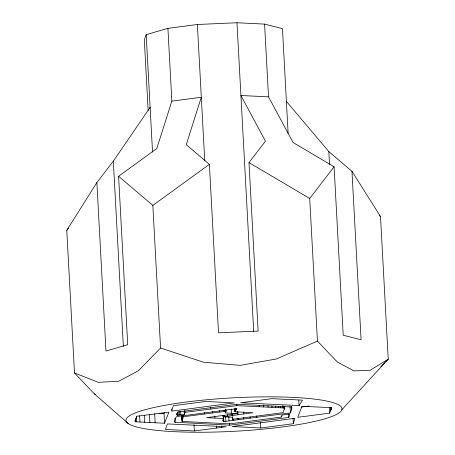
<?xml version="1.0" encoding="UTF-8"?>
<svg xmlns="http://www.w3.org/2000/svg" width="455" height="455" viewBox="0 0 455 455"><rect width="100%" height="100%" fill="white"/><g stroke="black" fill="none" stroke-linecap="round" stroke-linejoin="round"><path stroke-width="0.68" d="M222.99 415.398L223.064 416.786L232.55 417.263L232.744 419.248L283.067 412.651L284.329 409.108L284.244 406.309M291.769 406.548L291.712 408.88L290.37 412.912L223.866 421.569L223.069 421.148L223.286 416.388M135.169 421.506L136.631 416.274L168.907 412.139L164.551 423.241L135.277 421.762L135.089 420.119M223.064 416.786L252.98 412.73L234.894 411.803L236.782 408.664L176.733 416.598L175.721 417.73L174.419 422.172L229.593 425.197L288.771 417.434L289.789 413.993L282.197 414.994L281.548 417.013L230.008 423.85L182.091 421.444L183.274 416.763L183.2 415.375M225.811 409.858L225.595 412.935L237.305 413.555L237.191 411.474M171.848 410.296L171.774 411.132L234.274 402.902L205.887 401.458L173.31 405.718L171.848 410.296L171.768 408.909M331.456 408.573L331.507 407.703L330.114 407.589L301.978 406.309L297.758 417.303L329.716 413.14L331.456 408.573L331.382 407.191M184.832 410.296L184.946 412.378L184.326 414.471L177.359 415.296L176.83 414.761L177.757 412.025L237.004 404.256L290.796 406.952L291.518 407.003L291.848 407.936M293.327 423.713L294.903 418.31L232.255 426.528L260.829 427.996L293.327 423.713L293.026 418.173M288.123 133.269L282.458 28.648L264.582 24.098L236.981 22.75L197.373 24.496L167.912 28.364L171.853 101.118L156.793 148.54L118.59 176.273L127.718 344.731L105.981 351.027L96.858 182.574L113.323 161.138L150.122 107.42L149.655 108.722M167.912 28.364L146.18 34.66L144.326 39.869L148.154 110.508M164.551 423.241L164.027 413.538L164.539 412.23M299.083 405.598L302.507 400.133L271.845 398.671L240.638 402.76L299.083 405.598L298.781 400.059M128.247 423.554L94.333 393.842L74.495 372.963L66.771 230.355L96.858 182.574M66.771 230.355L68.478 228.126M171.853 101.118L201.315 97.256L186.254 144.673L209.391 164.363L218.519 332.821L258.127 331.069L248.999 162.617L265.47 141.181L240.923 95.51L268.524 96.852L293.077 142.523L334.089 166.763L343.212 335.221L361.088 339.771L351.965 171.313L328.823 151.623L286.4 101.402M351.965 171.313L380.505 216.512L388.229 359.114L370.131 370.342L353.962 370.905L337.274 361.981L317.436 341.096L309.713 198.488L334.089 166.763M341.836 409.784A108.171 16.733 -3.1 0 0 185.321 402.157A108.171 16.733 -3.1 0 0 174.811 431.693A108.171 16.733 -3.1 0 0 341.836 409.784L388.229 359.114L385.766 361.645M118.59 176.273L152.846 205.41L160.569 348.018L138.377 370.757L118.658 381.284L98.428 382.331L74.495 372.963M380.835 366.696L384.776 362.652M152.846 205.41L209.391 164.363M317.436 341.096L276.276 359.006L240.132 365.354L203.47 362.22L160.569 348.018M221.693 427.364L226.3 426.716L167.423 423.912L165.41 429.435L194.353 430.965L221.693 427.364L221.619 425.977M237.305 413.555L206.502 417.667L223.399 418.463M183.274 416.763L225.885 411.246M301.403 407.06L309.042 406.065M184.946 412.378L236.856 405.638L283.209 407.908L284.352 408.385M159.335 413.339L164.027 413.538M94.333 393.842L95.567 394.508M248.999 162.617L309.713 198.488M379.436 215.596L380.505 216.512M328.823 151.623L329.517 164.397M331.092 407.367L331.2 409.443M330.649 407.714L330.796 410.484M329.414 407.595L329.716 413.14M291.598 406.804L291.712 408.88M291.183 406.548L291.371 410.012M290.028 406.679L290.37 412.912M288.584 413.97L288.771 417.434M264.582 24.098L268.524 96.852M284.176 406.338L284.329 409.108M283.926 406.645L284.005 408.027M283.095 405.826L283.209 407.908M282.322 405.786L282.43 407.862M281.469 415.631L281.548 417.013M280.746 406.395L280.82 407.782M278.403 406.281L278.477 407.669M275.429 406.133L275.508 407.521M271.925 405.962L271.999 407.35M267.972 405.769L268.052 407.157M263.65 404.87L263.763 406.946M260.527 422.45L260.829 427.996M259.162 405.342L259.236 406.724M236.981 22.75L253.691 331.297M256.796 415.921L256.87 417.309M250.057 416.803L250.131 418.19M243.761 411.9L243.869 413.982M243.761 417.627L243.835 419.01M237.817 411.292L238.005 414.755M238.045 418.367L238.124 419.749M236.782 404.256L236.856 405.638M236.031 408.306L236.105 409.688M235.713 408.05L235.826 410.131M235.428 408.493L235.542 410.575M235.189 408.891L235.303 410.967M234.99 408.493L235.144 411.269M234.746 409.028L234.894 411.803M233.057 419.01L233.131 420.397M232.63 417.172L232.744 419.248M232.55 417.076L232.664 419.157M232.46 416.843L232.59 418.93M232.061 414.141L232.141 415.529M231.265 409.079L231.493 413.237M229.479 423.116L229.593 425.197M228.774 416.769L228.996 420.926M227.29 414.784L227.363 416.171M225.845 409.443L225.953 411.519M225.725 410.035L225.834 412.111M225.447 410.165L225.595 412.935M225.6 416.467L225.868 421.319M224.07 410.057L224.144 411.445M224.105 415.227L224.184 416.609M223.604 416.717L223.866 421.569M222.995 419.76L223.069 421.148M219.464 410.637L219.537 412.025M197.373 24.496L204.761 160.985M216.523 425.96L216.631 428.041M214.8 415.989L214.914 418.071M212.69 411.513L212.764 412.901M210.767 407.623L210.841 409.011M204.449 412.588L204.528 413.976M194.012 424.731L194.353 430.965M184.485 411.348L184.599 413.43M184.138 411.007L184.326 414.471M182.33 415.608L182.518 419.072M182.028 415.813L182.256 419.971M181.835 415.864L182.091 421.444M181.738 415.688L182.04 421.233M180.669 411.462L180.857 414.926M179.247 411.633L179.435 415.096M178.042 411.758L178.229 415.227M177.205 412.52L177.359 415.296M176.75 413.373L176.83 414.761M174.942 418.276L175.135 422.485M146.18 34.66L152.539 152.027M154.683 413.834L155.172 422.843M149.445 414.266L149.894 422.581M144.241 415.381L144.616 422.308M139.651 415.825L139.992 422.064M136.363 416.325L136.665 421.87M135.345 418.623L135.425 420.01M135.203 420.38L135.277 421.762M113.323 161.138L123.356 346.352"/></g></svg>
